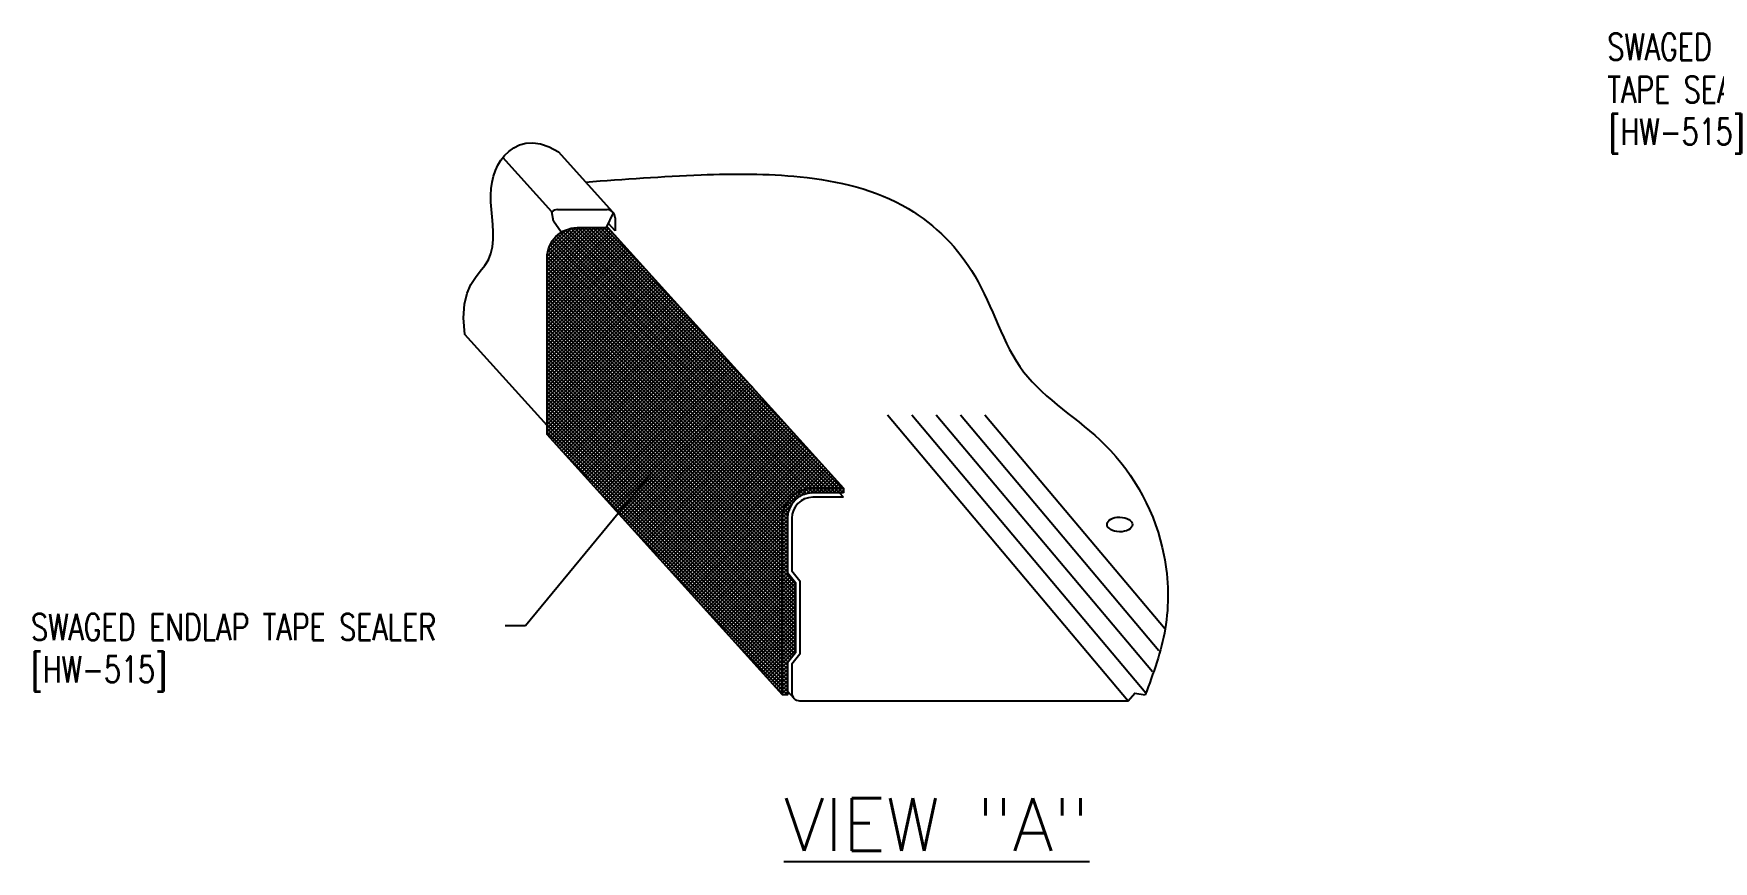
# Model space of a CAD drawing. Header units: inches. Extents: x -1 to 190, y 4 to 107.
# Drawn here: x -0.95 to 22.9, y 31.03 to 42.78 of the extents above; entities that cross this region are included whole.
import ezdxf

# ---------------------------------------------------------------- set-up
doc = ezdxf.new("R2010")
doc.units = ezdxf.units.IN
doc.header["$MEASUREMENT"] = 0
for name, color, linetype in [('PANEL', 11, 'Continuous'), ('TAPE', 8, 'Continuous'), ('TEXT', 2, 'Continuous')]:
    doc.layers.add(name, color=color, linetype=linetype)
doc.styles.add('TEXT', font='SIMPLEX', dxfattribs={"width": 0.75, "height": 6})
doc.styles.add('TEXT1', font='ROMANS.shx', dxfattribs={"width": 0.75, "height": 0.375})
doc.dimstyles.new('DETAIL$7', dxfattribs={"dimscale": 4, "dimtxt": 6, "dimasz": 0.125, "dimexe": 0.0625, "dimexo": 0.125, "dimgap": 0.0625, "dimtad": 1, "dimdec": 5, "dimzin": 3, "dimdsep": 46, "dimlunit": 4, "dimtxsty": 'TEXT', "dimblk": 'ARCHTICK', "dimcen": 0.0625, "dimclrd": 7, "dimclre": 7, "dimclrt": 2, "dimadec": 0, "dimazin": 0, "dimtfac": 0.666667, "dimtdec": 5, "dimtmove": 0, "dimatfit": 3, "dimfxl": 0, "dimfrac": 2, "dimtolj": 1, "dimtzin": 3, "dimarcsym": 0})
pattern_1 = [(45, (0.293555, 0.051317), (-0.026516504, 0.026516504), []), (135, (0.293555, 0.051317), (-0.026516504, -0.026516504), [])]

# ---------------------------------------------------------------- blocks, each defined once
blk = doc.blocks.new('_ArchTick')
at = {"color": 0, "linetype": 'ByBlock', "const_width": 0.15}
blk.add_lwpolyline([(-0.5, -0.5), (0.5, 0.5)], dxfattribs=at)
blk = doc.blocks.new('dsc-HW-515')
at = {"layer": 'TEXT', "style": 'TEXT1', "width": 0.75}
for s, p in [('SWAGED ENDLAP TAPE SEALER', (0, 0)), ('[HW-515]', (0, -0.6))]:
    blk.add_text(s, height=0.375, dxfattribs=at).set_placement(p)
at = {"layer": 'TEXT', "style": 'TEXT1', "flags": 1}
for tag, p in [('COLOR', (0, -1.2)), ('CALC', (0, -1.2)), ('OPT1', (0, -1.2)), ('OPT2', (0, -1.2)), ('OPT3', (0, -1.2)), ('GAGE', (0, -1.2)), ('SHPLN', (0, -1.2)), ('PART', (0, -1.2)), ('DESCRIPTION', (0, -1.2)), ('MULTIPLE', (0, -1.2)), ('SPARE1', (0, -1.8)), ('SPARE2', (0, -1.8)), ('SPARE3', (0, -1.8)), ('SPARE4', (0, -1.8)), ('SPARE5', (0, -1.8)), ('SPARE6', (0, -1.8)), ('SPARE7', (0, -1.8)), ('SPARE8', (0, -1.8)), ('SPARE9', (0, -1.8)), ('SPARE10', (0, -1.8))]:
    blk.add_attdef(tag, p, '', height=0.375, dxfattribs=at)

msp = doc.modelspace()

# ---------------------------------------------------------------- hatches: boundary and pattern name
at = {"layer": 'TAPE'}
h = msp.add_hatch(dxfattribs=at)
h.set_pattern_fill('ANSI37', color=256, scale=0.3, style=0)
h.set_pattern_definition(pattern_1)
edge = h.paths.add_edge_path()
edge.add_line((9.68578, 35.89686), (9.68578, 33.38829))
edge.add_line((9.68578, 33.38829), (6.34202, 37.08611))
edge.add_line((6.34202, 37.08611), (6.34202, 39.59468))
edge.add_arc((6.77157, 39.5946), 0.42955, 90.006587, 179.989629, ccw=False)
edge.add_line((6.77152, 40.02415), (7.20679, 40.0242))
edge.add_line((7.20679, 40.0242), (10.55055, 36.32638))
edge.add_line((10.55055, 36.32638), (10.11528, 36.32633))
edge.add_arc((10.11533, 35.89678), 0.42955, 90.006587, 179.989629)
h = msp.add_hatch(dxfattribs=at)
h.set_pattern_fill('ANSI37', color=256, scale=0.3, style=0)
h.set_pattern_definition(pattern_1)
edge = h.paths.add_edge_path()
edge.add_line((10.55055, 36.25691), (10.11529, 36.25686))
edge.add_arc((10.11533, 35.89678), 0.36008, 90.006587, 179.988673)
edge.add_line((9.75525, 35.89685), (9.75525, 35.12936))
edge.add_line((9.75525, 35.12936), (9.87101, 34.98572))
edge.add_line((9.87101, 34.98572), (9.87101, 33.98872))
edge.add_line((9.87101, 33.98872), (9.75525, 33.84508))
edge.add_line((9.75525, 33.84508), (9.75525, 33.38829))
edge.add_line((9.75525, 33.38829), (9.68578, 33.38829))
edge.add_line((9.68578, 33.38829), (9.68578, 35.89686))
edge.add_arc((10.11533, 35.89678), 0.42955, 90.006587, 179.989629, ccw=False)
edge.add_line((10.11528, 36.32633), (10.55055, 36.32638))
edge.add_line((10.55055, 36.32638), (10.55055, 36.25691))

# ---------------------------------------------------------------- linework, layer by layer
at = {"layer": 'PANEL'}
for p, q in [((7.27551, 40.24563), (6.50357, 41.09931)), ((6.41107, 40.24703), (5.71378, 41.01816)), ((6.43156, 40.11713), (6.41107, 40.24703)), ((6.54279, 39.95816), (6.43156, 40.11713)), ((6.49001, 40.27975), (7.19517, 40.27971)), ((7.18658, 40.0242), (7.28497, 40.23447)), ((7.30684, 39.97733), (7.21313, 40.08095)), ((7.30684, 40.16417), (7.30684, 39.97733)), ((7.30684, 40.02097), (7.30684, 39.97733)), ((6.34202, 37.2165), (5.1755, 38.50654)), ((11.17665, 37.36743), (14.5942, 33.30569)), ((11.52222, 37.36743), (14.84475, 33.41862)), ((11.86778, 37.36743), (14.93645, 33.72034)), ((12.21335, 37.36743), (15.02814, 34.02206)), ((12.55892, 37.36743), (15.11742, 34.32666)), ((10.54958, 36.19612), (10.49462, 36.2569)), ((9.84879, 33.33841), (9.75525, 33.44185))]:
    msp.add_line(p, q, dxfattribs=at)
msp.add_lwpolyline([(5.1755, 38.50654), (5.15679, 38.74498), (5.16946, 38.93745), (5.20646, 39.09181), (5.26072, 39.21591), (5.32518, 39.31761), (5.39279, 39.40476), (5.45647, 39.48523), (5.50918, 39.56687), (5.54552, 39.65594), (5.56681, 39.7523), (5.57603, 39.85425), (5.57617, 39.96005), (5.57021, 40.06798), (5.56114, 40.17631), (5.55195, 40.28333), (5.54562, 40.38731), (5.54471, 40.4868), (5.55007, 40.58151), (5.56211, 40.6714), (5.58126, 40.75645), (5.60795, 40.83663), (5.64258, 40.91192), (5.68558, 40.98229), (5.73736, 41.04773), (5.79833, 41.10763), (5.86875, 41.15912), (5.94887, 41.19879), (6.03894, 41.22317), (6.1392, 41.22886), (6.24989, 41.21239), (6.37127, 41.17036), (6.50357, 41.09931)], dxfattribs=at)
msp.add_lwpolyline([(10.54958, 36.19612), (10.11529, 36.19607, 0.41411638), (9.81604, 35.89685), (9.81604, 35.15081), (9.9318, 35.00717), (9.9318, 33.96727), (9.81604, 33.82364), (9.81604, 33.41746, 0.41433848), (9.92784, 33.30569), (14.5942, 33.30569), (14.6895, 33.41172), (14.83567, 33.38874)], format="xyb", dxfattribs=at)
for centre, radius, start, end in [((6.49006, 40.16808), 0.11167, 90.020734, 135.010929), ((7.19517, 40.16798), 0.11173, 358.044625, 89.997805)]:
    msp.add_arc(centre, radius, start, end, dxfattribs=at)
msp.add_ellipse((14.4721, 35.80939), major_axis=(0.17995, -0.00409), ratio=0.57735027, dxfattribs=at)
msp.add_spline([(6.88954, 40.67247), (8.52778, 40.77348), (9.93585, 40.74649), (11.47123, 40.29433), (12.41342, 39.34179), (13.10832, 37.97897), (14.26194, 36.94115), (15.10052, 35.37267), (15.11742, 34.32666), (14.83567, 33.38874)], degree=3, dxfattribs=at)
at = {"layer": 'TAPE'}
msp.add_lwpolyline([(9.68578, 33.38829), (6.34202, 37.08611), (6.34202, 39.59468, -0.41412688), (6.77152, 40.02415), (7.20679, 40.0242), (10.55055, 36.32638)], format="xyb", dxfattribs=at)
msp.add_lwpolyline([(10.55055, 36.25691), (10.11529, 36.25686, 0.41412199), (9.75525, 35.89685), (9.75525, 35.12936), (9.87101, 34.98572), (9.87101, 33.98872), (9.75525, 33.84508), (9.75525, 33.38829), (9.68578, 33.38829), (9.68578, 35.89686, -0.41412688), (10.11528, 36.32633), (10.55055, 36.32638)], format="xyb", close=True, dxfattribs=at)

# ---------------------------------------------------------------- block references
at = {"layer": 'TEXT'}
msp.add_blockref('dsc-HW-515', (-0.98489, 34.16444), dxfattribs=at)

# ---------------------------------------------------------------- texts
at = {"layer": 'TEXT', "style": 'TEXT1', "width": 0.75}
for s, p in [('SWAGED ENDLAP', (21.39632, 42.40488)), ('TAPE SEALER', (21.39632, 41.79774)), ('[HW-515]', (21.41525, 41.20003))]:
    msp.add_text(s, height=0.375, dxfattribs=at).set_placement(p)
at = {"layer": 'TEXT', "color": 2, "style": 'TEXT1'}
msp.add_text('%%UVIEW "A"', height=0.75, dxfattribs=at).set_placement((9.7042, 31.17507))

# ---------------------------------------------------------------- leaders
at = {"layer": 'TEXT'}
msp.add_leader([(7.81857, 36.53167), (6.03606, 34.36952), (5.7457, 34.36952)], dimstyle='DETAIL$7', override={"dimtxt": 0.375, "dimasz": 0.125, "dimclrt": 256, "dimtmove": 0}, dxfattribs=at)

doc.saveas('drawing.dxf')
